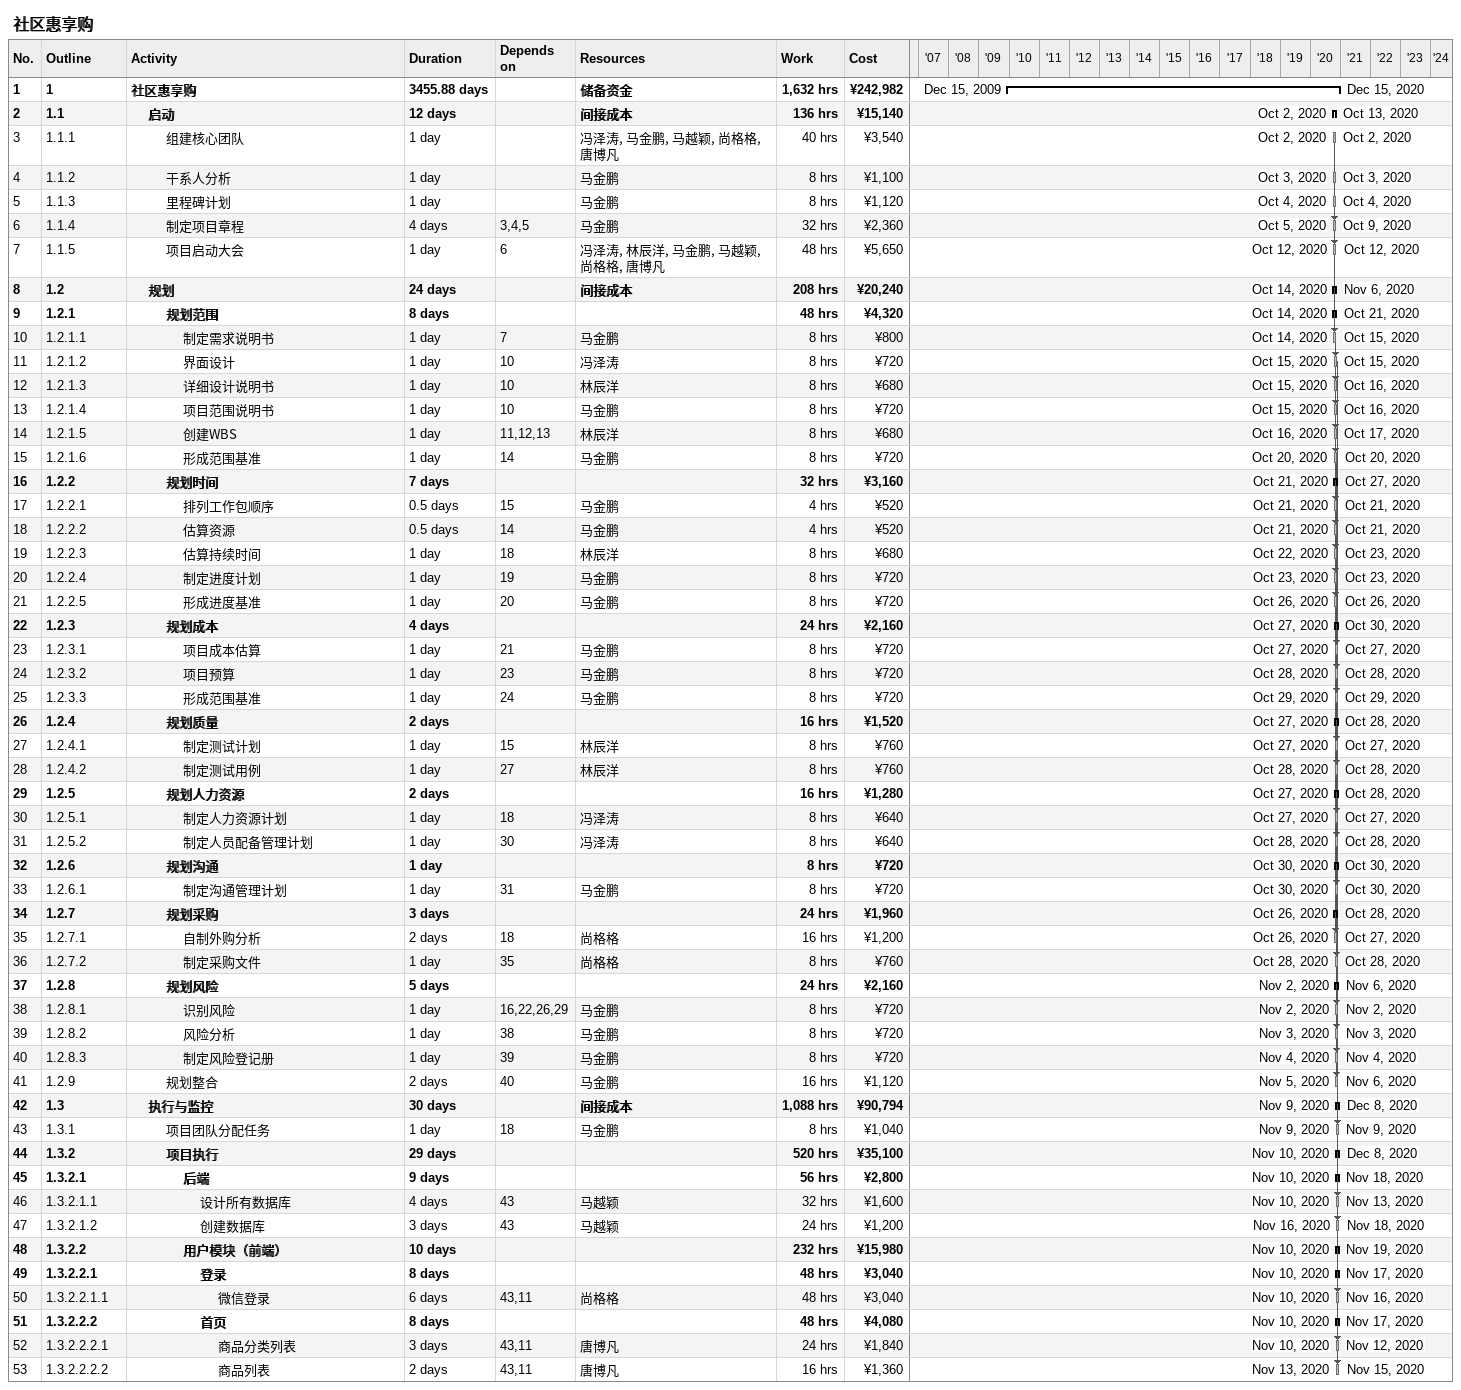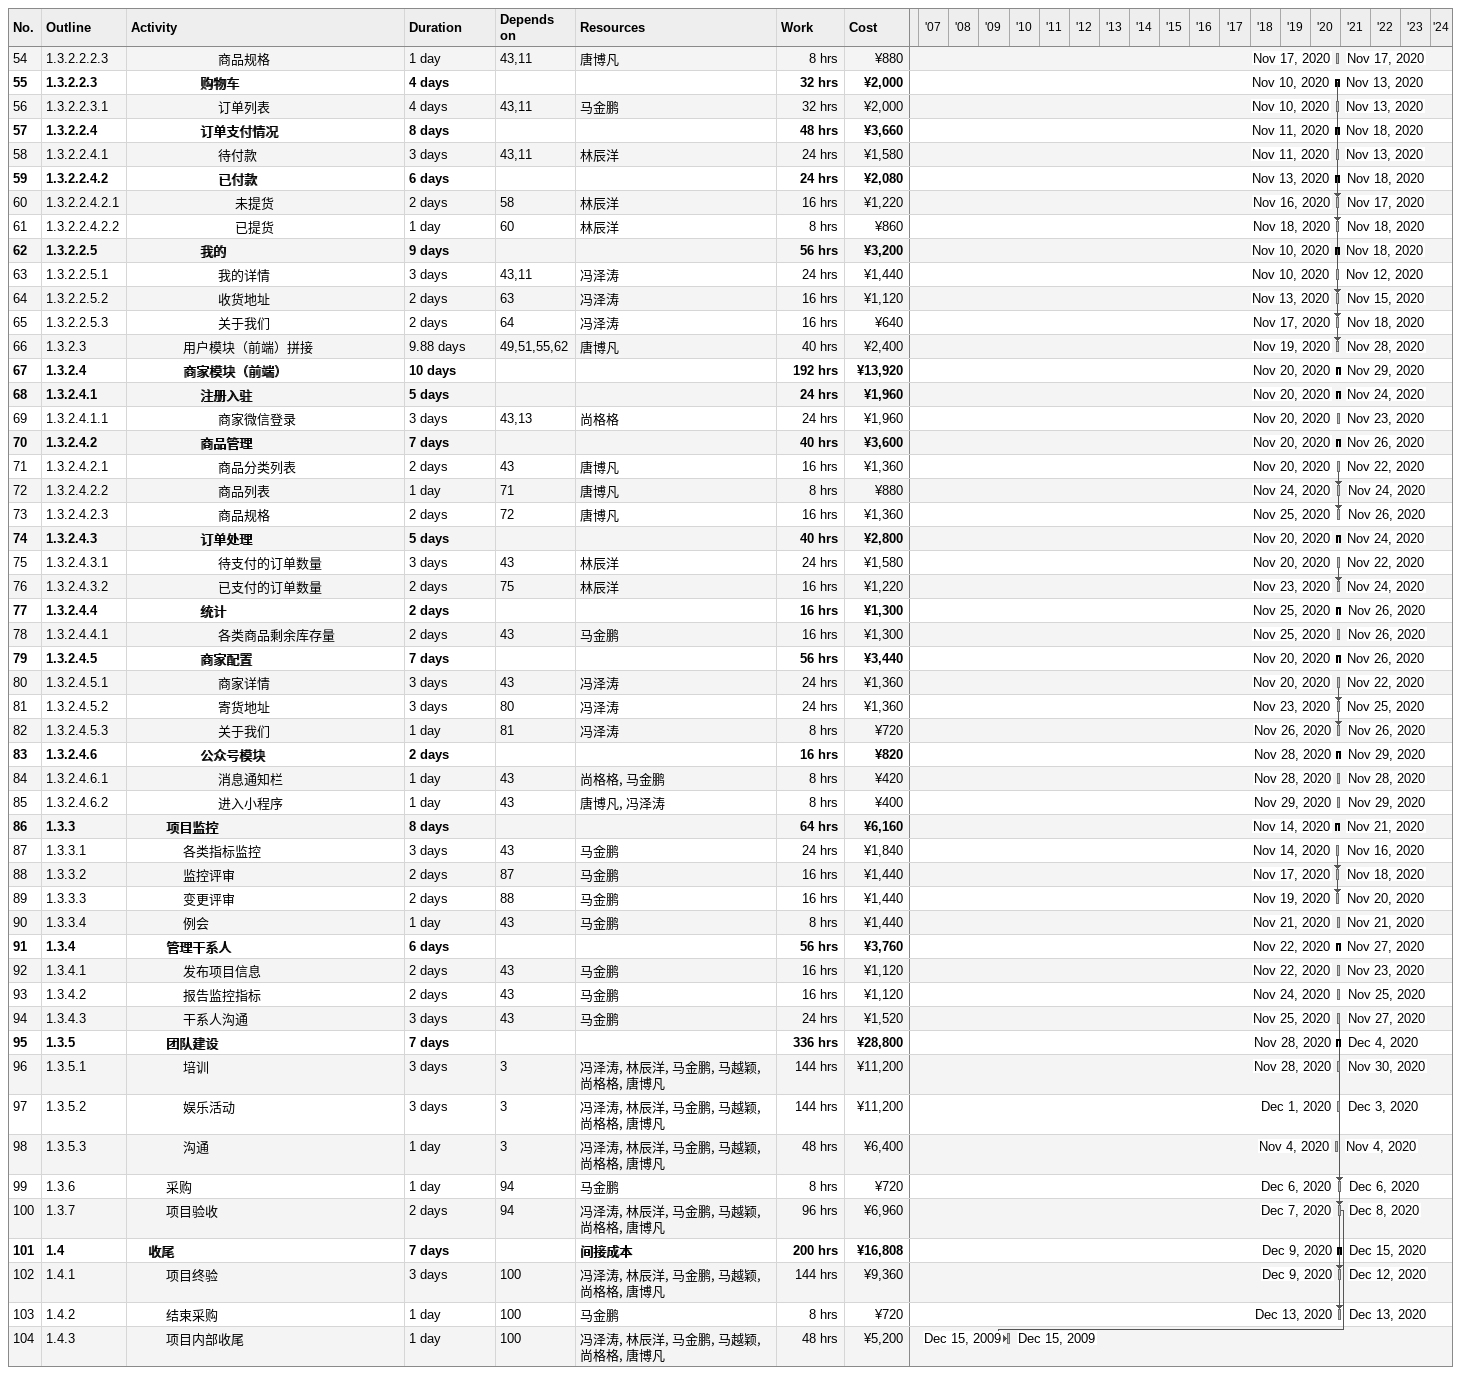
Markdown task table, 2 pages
社区惠享购

| ID | WBS | Task | Duration | Start | Finish | Predecessors | Resources | Work (h) | Cost (¥) |
|---|---|---|---|---|---|---|---|---|---|
| 1 | 1 | **社区惠享购** | 3455.88d | 2009-12-15 | 2020-12-15 |  | 储备资金 | 1632 | 242982 |
| 2 | 1.1 | **启动** | 12d | 2020-10-02 | 2020-10-13 |  | 间接成本 | 136 | 15140 |
| 3 | 1.1.1 | 组建核心团队 | 1d | 2020-10-02 | 2020-10-02 |  | 冯泽涛, 马金鹏, 马越颖, 尚格格, 唐博凡 | 40 | 3540 |
| 4 | 1.1.2 | 干系人分析 | 1d | 2020-10-03 | 2020-10-03 |  | 马金鹏 | 8 | 1100 |
| 5 | 1.1.3 | 里程碑计划 | 1d | 2020-10-04 | 2020-10-04 |  | 马金鹏 | 8 | 1120 |
| 6 | 1.1.4 | 制定项目章程 | 4d | 2020-10-05 | 2020-10-09 | 3, 4, 5 | 马金鹏 | 32 | 2360 |
| 7 | 1.1.5 | 项目启动大会 | 1d | 2020-10-12 | 2020-10-12 | 6 | 冯泽涛, 林辰洋, 马金鹏, 马越颖, 尚格格, 唐博凡 | 48 | 5650 |
| 8 | 1.2 | **规划** | 24d | 2020-10-14 | 2020-11-06 |  | 间接成本 | 208 | 20240 |
| 9 | 1.2.1 | **规划范围** | 8d | 2020-10-14 | 2020-10-21 |  |  | 48 | 4320 |
| 10 | 1.2.1.1 | 制定需求说明书 | 1d | 2020-10-14 | 2020-10-15 | 7 | 马金鹏 | 8 | 800 |
| 11 | 1.2.1.2 | 界面设计 | 1d | 2020-10-15 | 2020-10-15 | 10 | 冯泽涛 | 8 | 720 |
| 12 | 1.2.1.3 | 详细设计说明书 | 1d | 2020-10-15 | 2020-10-16 | 10 | 林辰洋 | 8 | 680 |
| 13 | 1.2.1.4 | 项目范围说明书 | 1d | 2020-10-15 | 2020-10-16 | 10 | 马金鹏 | 8 | 720 |
| 14 | 1.2.1.5 | 创建WBS | 1d | 2020-10-16 | 2020-10-17 | 11, 12, 13 | 林辰洋 | 8 | 680 |
| 15 | 1.2.1.6 | 形成范围基准 | 1d | 2020-10-20 | 2020-10-20 | 14 | 马金鹏 | 8 | 720 |
| 16 | 1.2.2 | **规划时间** | 7d | 2020-10-21 | 2020-10-27 |  |  | 32 | 3160 |
| 17 | 1.2.2.1 | 排列工作包顺序 | 0.5d | 2020-10-21 | 2020-10-21 | 15 | 马金鹏 | 4 | 520 |
| 18 | 1.2.2.2 | 估算资源 | 0.5d | 2020-10-21 | 2020-10-21 | 14 | 马金鹏 | 4 | 520 |
| 19 | 1.2.2.3 | 估算持续时间 | 1d | 2020-10-22 | 2020-10-23 | 18 | 林辰洋 | 8 | 680 |
| 20 | 1.2.2.4 | 制定进度计划 | 1d | 2020-10-23 | 2020-10-23 | 19 | 马金鹏 | 8 | 720 |
| 21 | 1.2.2.5 | 形成进度基准 | 1d | 2020-10-26 | 2020-10-26 | 20 | 马金鹏 | 8 | 720 |
| 22 | 1.2.3 | **规划成本** | 4d | 2020-10-27 | 2020-10-30 |  |  | 24 | 2160 |
| 23 | 1.2.3.1 | 项目成本估算 | 1d | 2020-10-27 | 2020-10-27 | 21 | 马金鹏 | 8 | 720 |
| 24 | 1.2.3.2 | 项目预算 | 1d | 2020-10-28 | 2020-10-28 | 23 | 马金鹏 | 8 | 720 |
| 25 | 1.2.3.3 | 形成范围基准 | 1d | 2020-10-29 | 2020-10-29 | 24 | 马金鹏 | 8 | 720 |
| 26 | 1.2.4 | **规划质量** | 2d | 2020-10-27 | 2020-10-28 |  |  | 16 | 1520 |
| 27 | 1.2.4.1 | 制定测试计划 | 1d | 2020-10-27 | 2020-10-27 | 15 | 林辰洋 | 8 | 760 |
| 28 | 1.2.4.2 | 制定测试用例 | 1d | 2020-10-28 | 2020-10-28 | 27 | 林辰洋 | 8 | 760 |
| 29 | 1.2.5 | **规划人力资源** | 2d | 2020-10-27 | 2020-10-28 |  |  | 16 | 1280 |
| 30 | 1.2.5.1 | 制定人力资源计划 | 1d | 2020-10-27 | 2020-10-27 | 18 | 冯泽涛 | 8 | 640 |
| 31 | 1.2.5.2 | 制定人员配备管理计划 | 1d | 2020-10-28 | 2020-10-28 | 30 | 冯泽涛 | 8 | 640 |
| 32 | 1.2.6 | **规划沟通** | 1d | 2020-10-30 | 2020-10-30 |  |  | 8 | 720 |
| 33 | 1.2.6.1 | 制定沟通管理计划 | 1d | 2020-10-30 | 2020-10-30 | 31 | 马金鹏 | 8 | 720 |
| 34 | 1.2.7 | **规划采购** | 3d | 2020-10-26 | 2020-10-28 |  |  | 24 | 1960 |
| 35 | 1.2.7.1 | 自制外购分析 | 2d | 2020-10-26 | 2020-10-27 | 18 | 尚格格 | 16 | 1200 |
| 36 | 1.2.7.2 | 制定采购文件 | 1d | 2020-10-28 | 2020-10-28 | 35 | 尚格格 | 8 | 760 |
| 37 | 1.2.8 | **规划风险** | 5d | 2020-11-02 | 2020-11-06 |  |  | 24 | 2160 |
| 38 | 1.2.8.1 | 识别风险 | 1d | 2020-11-02 | 2020-11-02 | 16, 22, 26, 29 | 马金鹏 | 8 | 720 |
| 39 | 1.2.8.2 | 风险分析 | 1d | 2020-11-03 | 2020-11-03 | 38 | 马金鹏 | 8 | 720 |
| 40 | 1.2.8.3 | 制定风险登记册 | 1d | 2020-11-04 | 2020-11-04 | 39 | 马金鹏 | 8 | 720 |
| 41 | 1.2.9 | 规划整合 | 2d | 2020-11-05 | 2020-11-06 | 40 | 马金鹏 | 16 | 1120 |
| 42 | 1.3 | **执行与监控** | 30d | 2020-11-09 | 2020-12-08 |  | 间接成本 | 1088 | 90794 |
| 43 | 1.3.1 | 项目团队分配任务 | 1d | 2020-11-09 | 2020-11-09 | 18 | 马金鹏 | 8 | 1040 |
| 44 | 1.3.2 | **项目执行** | 29d | 2020-11-10 | 2020-12-08 |  |  | 520 | 35100 |
| 45 | 1.3.2.1 | **后端** | 9d | 2020-11-10 | 2020-11-18 |  |  | 56 | 2800 |
| 46 | 1.3.2.1.1 | 设计所有数据库 | 4d | 2020-11-10 | 2020-11-13 | 43 | 马越颖 | 32 | 1600 |
| 47 | 1.3.2.1.2 | 创建数据库 | 3d | 2020-11-16 | 2020-11-18 | 43 | 马越颖 | 24 | 1200 |
| 48 | 1.3.2.2 | **用户模块（前端）** | 10d | 2020-11-10 | 2020-11-19 |  |  | 232 | 15980 |
| 49 | 1.3.2.2.1 | **登录** | 8d | 2020-11-10 | 2020-11-17 |  |  | 48 | 3040 |
| 50 | 1.3.2.2.1.1 | 微信登录 | 6d | 2020-11-10 | 2020-11-16 | 43, 11 | 尚格格 | 48 | 3040 |
| 51 | 1.3.2.2.2 | **首页** | 8d | 2020-11-10 | 2020-11-17 |  |  | 48 | 4080 |
| 52 | 1.3.2.2.2.1 | 商品分类列表 | 3d | 2020-11-10 | 2020-11-12 | 43, 11 | 唐博凡 | 24 | 1840 |
| 53 | 1.3.2.2.2.2 | 商品列表 | 2d | 2020-11-13 | 2020-11-15 | 43, 11 | 唐博凡 | 16 | 1360 |
| 54 | 1.3.2.2.2.3 | 商品规格 | 1d | 2020-11-17 | 2020-11-17 | 43, 11 | 唐博凡 | 8 | 880 |
| 55 | 1.3.2.2.3 | **购物车** | 4d | 2020-11-10 | 2020-11-13 |  |  | 32 | 2000 |
| 56 | 1.3.2.2.3.1 | 订单列表 | 4d | 2020-11-10 | 2020-11-13 | 43, 11 | 马金鹏 | 32 | 2000 |
| 57 | 1.3.2.2.4 | **订单支付情况** | 8d | 2020-11-11 | 2020-11-18 |  |  | 48 | 3660 |
| 58 | 1.3.2.2.4.1 | 待付款 | 3d | 2020-11-11 | 2020-11-13 | 43, 11 | 林辰洋 | 24 | 1580 |
| 59 | 1.3.2.2.4.2 | **已付款** | 6d | 2020-11-13 | 2020-11-18 |  |  | 24 | 2080 |
| 60 | 1.3.2.2.4.2.1 | 未提货 | 2d | 2020-11-16 | 2020-11-17 | 58 | 林辰洋 | 16 | 1220 |
| 61 | 1.3.2.2.4.2.2 | 已提货 | 1d | 2020-11-18 | 2020-11-18 | 60 | 林辰洋 | 8 | 860 |
| 62 | 1.3.2.2.5 | **我的** | 9d | 2020-11-10 | 2020-11-18 |  |  | 56 | 3200 |
| 63 | 1.3.2.2.5.1 | 我的详情 | 3d | 2020-11-10 | 2020-11-12 | 43, 11 | 冯泽涛 | 24 | 1440 |
| 64 | 1.3.2.2.5.2 | 收货地址 | 2d | 2020-11-13 | 2020-11-15 | 63 | 冯泽涛 | 16 | 1120 |
| 65 | 1.3.2.2.5.3 | 关于我们 | 2d | 2020-11-17 | 2020-11-18 | 64 | 冯泽涛 | 16 | 640 |
| 66 | 1.3.2.3 | 用户模块（前端）拼接 | 9.88d | 2020-11-19 | 2020-11-28 | 49, 51, 55, 62 | 唐博凡 | 40 | 2400 |
| 67 | 1.3.2.4 | **商家模块（前端）** | 10d | 2020-11-20 | 2020-11-29 |  |  | 192 | 13920 |
| 68 | 1.3.2.4.1 | **注册入驻** | 5d | 2020-11-20 | 2020-11-24 |  |  | 24 | 1960 |
| 69 | 1.3.2.4.1.1 | 商家微信登录 | 3d | 2020-11-20 | 2020-11-23 | 43, 13 | 尚格格 | 24 | 1960 |
| 70 | 1.3.2.4.2 | **商品管理** | 7d | 2020-11-20 | 2020-11-26 |  |  | 40 | 3600 |
| 71 | 1.3.2.4.2.1 | 商品分类列表 | 2d | 2020-11-20 | 2020-11-22 | 43 | 唐博凡 | 16 | 1360 |
| 72 | 1.3.2.4.2.2 | 商品列表 | 1d | 2020-11-24 | 2020-11-24 | 71 | 唐博凡 | 8 | 880 |
| 73 | 1.3.2.4.2.3 | 商品规格 | 2d | 2020-11-25 | 2020-11-26 | 72 | 唐博凡 | 16 | 1360 |
| 74 | 1.3.2.4.3 | **订单处理** | 5d | 2020-11-20 | 2020-11-24 |  |  | 40 | 2800 |
| 75 | 1.3.2.4.3.1 | 待支付的订单数量 | 3d | 2020-11-20 | 2020-11-22 | 43 | 林辰洋 | 24 | 1580 |
| 76 | 1.3.2.4.3.2 | 已支付的订单数量 | 2d | 2020-11-23 | 2020-11-24 | 75 | 林辰洋 | 16 | 1220 |
| 77 | 1.3.2.4.4 | **统计** | 2d | 2020-11-25 | 2020-11-26 |  |  | 16 | 1300 |
| 78 | 1.3.2.4.4.1 | 各类商品剩余库存量 | 2d | 2020-11-25 | 2020-11-26 | 43 | 马金鹏 | 16 | 1300 |
| 79 | 1.3.2.4.5 | **商家配置** | 7d | 2020-11-20 | 2020-11-26 |  |  | 56 | 3440 |
| 80 | 1.3.2.4.5.1 | 商家详情 | 3d | 2020-11-20 | 2020-11-22 | 43 | 冯泽涛 | 24 | 1360 |
| 81 | 1.3.2.4.5.2 | 寄货地址 | 3d | 2020-11-23 | 2020-11-25 | 80 | 冯泽涛 | 24 | 1360 |
| 82 | 1.3.2.4.5.3 | 关于我们 | 1d | 2020-11-26 | 2020-11-26 | 81 | 冯泽涛 | 8 | 720 |
| 83 | 1.3.2.4.6 | **公众号模块** | 2d | 2020-11-28 | 2020-11-29 |  |  | 16 | 820 |
| 84 | 1.3.2.4.6.1 | 消息通知栏 | 1d | 2020-11-28 | 2020-11-28 | 43 | 尚格格, 马金鹏 | 8 | 420 |
| 85 | 1.3.2.4.6.2 | 进入小程序 | 1d | 2020-11-29 | 2020-11-29 | 43 | 唐博凡, 冯泽涛 | 8 | 400 |
| 86 | 1.3.3 | **项目监控** | 8d | 2020-11-14 | 2020-11-21 |  |  | 64 | 6160 |
| 87 | 1.3.3.1 | 各类指标监控 | 3d | 2020-11-14 | 2020-11-16 | 43 | 马金鹏 | 24 | 1840 |
| 88 | 1.3.3.2 | 监控评审 | 2d | 2020-11-17 | 2020-11-18 | 87 | 马金鹏 | 16 | 1440 |
| 89 | 1.3.3.3 | 变更评审 | 2d | 2020-11-19 | 2020-11-20 | 88 | 马金鹏 | 16 | 1440 |
| 90 | 1.3.3.4 | 例会 | 1d | 2020-11-21 | 2020-11-21 | 43 | 马金鹏 | 8 | 1440 |
| 91 | 1.3.4 | **管理干系人** | 6d | 2020-11-22 | 2020-11-27 |  |  | 56 | 3760 |
| 92 | 1.3.4.1 | 发布项目信息 | 2d | 2020-11-22 | 2020-11-23 | 43 | 马金鹏 | 16 | 1120 |
| 93 | 1.3.4.2 | 报告监控指标 | 2d | 2020-11-24 | 2020-11-25 | 43 | 马金鹏 | 16 | 1120 |
| 94 | 1.3.4.3 | 干系人沟通 | 3d | 2020-11-25 | 2020-11-27 | 43 | 马金鹏 | 24 | 1520 |
| 95 | 1.3.5 | **团队建设** | 7d | 2020-11-28 | 2020-12-04 |  |  | 336 | 28800 |
| 96 | 1.3.5.1 | 培训 | 3d | 2020-11-28 | 2020-11-30 | 3 | 冯泽涛, 林辰洋, 马金鹏, 马越颖, 尚格格, 唐博凡 | 144 | 11200 |
| 97 | 1.3.5.2 | 娱乐活动 | 3d | 2020-12-01 | 2020-12-03 | 3 | 冯泽涛, 林辰洋, 马金鹏, 马越颖, 尚格格, 唐博凡 | 144 | 11200 |
| 98 | 1.3.5.3 | 沟通 | 1d | 2020-11-04 | 2020-11-04 | 3 | 冯泽涛, 林辰洋, 马金鹏, 马越颖, 尚格格, 唐博凡 | 48 | 6400 |
| 99 | 1.3.6 | 采购 | 1d | 2020-12-06 | 2020-12-06 | 94 | 马金鹏 | 8 | 720 |
| 100 | 1.3.7 | 项目验收 | 2d | 2020-12-07 | 2020-12-08 | 94 | 冯泽涛, 林辰洋, 马金鹏, 马越颖, 尚格格, 唐博凡 | 96 | 6960 |
| 101 | 1.4 | **收尾** | 7d | 2020-12-09 | 2020-12-15 |  | 间接成本 | 200 | 16808 |
| 102 | 1.4.1 | 项目终验 | 3d | 2020-12-09 | 2020-12-12 | 100 | 冯泽涛, 林辰洋, 马金鹏, 马越颖, 尚格格, 唐博凡 | 144 | 9360 |
| 103 | 1.4.2 | 结束采购 | 1d | 2020-12-13 | 2020-12-13 | 100 | 马金鹏 | 8 | 720 |
| 104 | 1.4.3 | 项目内部收尾 | 1d | 2009-12-15 | 2009-12-15 | 100 | 冯泽涛, 林辰洋, 马金鹏, 马越颖, 尚格格, 唐博凡 | 48 | 5200 |
